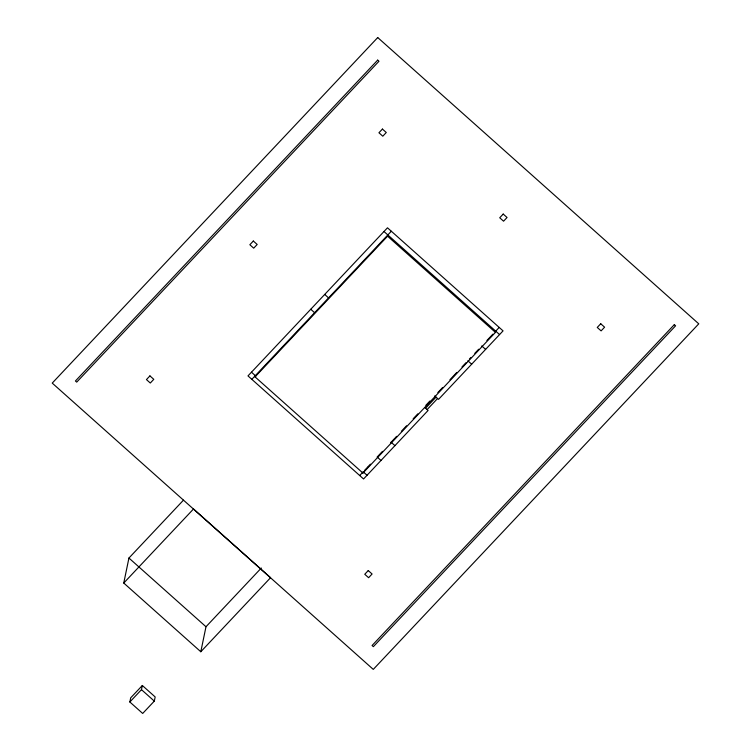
<?xml version="1.0" encoding="UTF-8"?>
<svg xmlns="http://www.w3.org/2000/svg" width="751" height="751" viewBox="0 0 751 751"><rect width="100%" height="100%" fill="white"/><g stroke="black" fill="none" stroke-linecap="round" stroke-linejoin="round"><path stroke-width="1.13" d="M123.755 583.039L193.505 508.99L270.557 577.697L200.808 651.746L123.755 583.039L128.937 558.04L183.451 500.166M129.848 701.997L130.702 697.829L142.333 685.494L155.175 696.947L154.312 701.105L142.69 713.45L129.848 701.997L141.47 689.653L142.333 685.494M495.716 331.135L495.453 332.383L362.93 473.074L255.058 376.889L255.321 375.641M200.808 651.746L205.99 626.747L261.301 568.019M255.058 376.889L387.582 236.199L387.845 234.95M362.93 473.074L363.193 471.825M251.829 379.339L391.327 231.242M359.701 475.533L362.874 472.163M364.46 470.483L367.633 467.113M368.009 466.709L370.421 464.156M382.466 451.36L377.143 457.021L380.992 460.457M390.501 442.837L394.519 438.575M395.035 438.021L396.612 436.35M401.344 431.318L406.563 425.779M413.181 418.758L417.809 413.848M425.836 405.324L429.854 401.053M437.842 392.576L442.574 387.554M449.933 379.743L456.768 372.477M461.978 366.948L465.995 362.686M469.366 359.109L470.915 357.467M474.792 353.355L478.669 349.234M486.883 340.513L492.863 334.167M495.238 331.642L499.199 327.436M425.573 408.244L436.031 397.129M427.112 409.614L437.57 398.509M383.986 231.515L499.565 334.57M387.582 236.199L495.453 332.383M481.767 345.948L485.615 349.384M467.817 360.752L471.666 364.188M324.704 294.448L328.553 297.884M434.688 395.927L438.537 399.363L503.057 330.872L387.478 227.806L247.98 375.904L363.559 478.969L428.079 410.468L424.991 407.727M310.754 309.262L314.603 312.698M391.093 442.208L394.942 445.643M251.463 372.205L255.847 376.101M363.54 472.144L367.042 475.261M128.937 558.04L205.99 626.747M141.47 689.653L154.312 701.105M377.725 37.55L52.232 383.104L373.275 669.394L698.768 323.831L377.725 37.55M377.669 60.118L75.429 380.992L76.715 382.128L378.955 61.263L377.669 60.118M253.331 241.033L249.848 244.732L253.697 248.168L257.189 244.469L253.331 241.033M149.928 375.894L146.445 379.593L150.294 383.029L153.786 379.33L149.928 375.894M382.428 129.069L378.936 132.767L382.794 136.203L386.277 132.505L382.428 129.069M503.208 214.063L499.725 217.771L503.574 221.198L507.056 217.499L503.208 214.063M368.243 570.572L364.761 574.271L368.61 577.707L372.092 573.999L368.243 570.572M600.744 323.747L597.252 327.445L601.11 330.881L604.593 327.183L600.744 323.747M674.323 324.639L372.074 645.513L373.36 646.658L675.609 325.784L674.323 324.639"/></g></svg>
